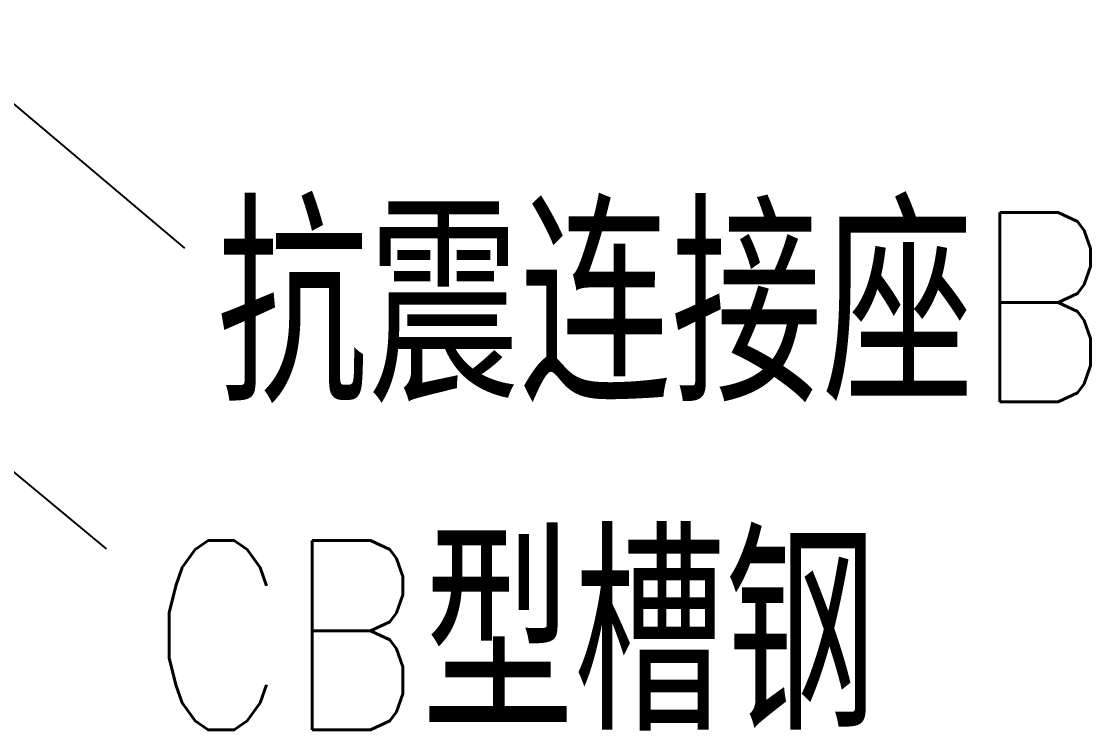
# Model space of a CAD drawing. Extents: x 27938 to 1042331, y -235042 to 1535213.
# Drawn here: x 731718 to 733977, y 751288 to 752786 of the extents above; entities that cross this region are included whole.
import ezdxf

# ---------------------------------------------------------------- set-up
doc = ezdxf.new("R2010")
doc.units = 0
doc.header["$LTSCALE"] = 1000
doc.header["$MEASUREMENT"] = 0
doc.layers.add('W_DIM', color=4, linetype='Continuous')
doc.styles.get("Standard").update_dxf_attribs({"font": 'gbenor.shx', "bigfont": 'gbcbig.shx'})
doc.styles.add('wwp100', font='txt.shx', dxfattribs={"width": 0.7, "height": 400, "bigfont": 'hztxt.shx'})
doc.dimstyles.get("Standard").update_dxf_attribs({"dimtxt": 0.18, "dimasz": 0.18, "dimexe": 0.18, "dimexo": 0.0625, "dimgap": 0.09, "dimtad": 0, "dimtih": 1, "dimtoh": 1, "dimdec": 4, "dimzin": 0, "dimdsep": 46, "dimtxsty": 'Standard', "dimcen": 0.09, "dimadec": 0, "dimazin": 0, "dimtfac": 1, "dimtdec": 4, "dimtofl": 0, "dimtmove": 0, "dimatfit": 3, "dimfxl": 1, "dimtolj": 1, "dimtzin": 0, "dimarcsym": 0})

msp = doc.modelspace()

# ---------------------------------------------------------------- texts
at = {"layer": 'W_DIM', "color": 7, "style": 'wwp100', "width": 0.8}
for s, p in [('抗震连接座B', (732130.6, 751982.5)), ('CB型槽钢', (731989.2, 751289.1))]:
    msp.add_text(s, height=400, dxfattribs=at).set_placement(p)

# ---------------------------------------------------------------- leaders
for points in [[(731494.8, 752786), (732062.2, 752306.8)], [(731358.1, 752118.7), (731897.2, 751671.6)]]:
    msp.add_leader(points, dimstyle='Standard', override={"dimgap": 20})

doc.saveas('drawing.dxf')
